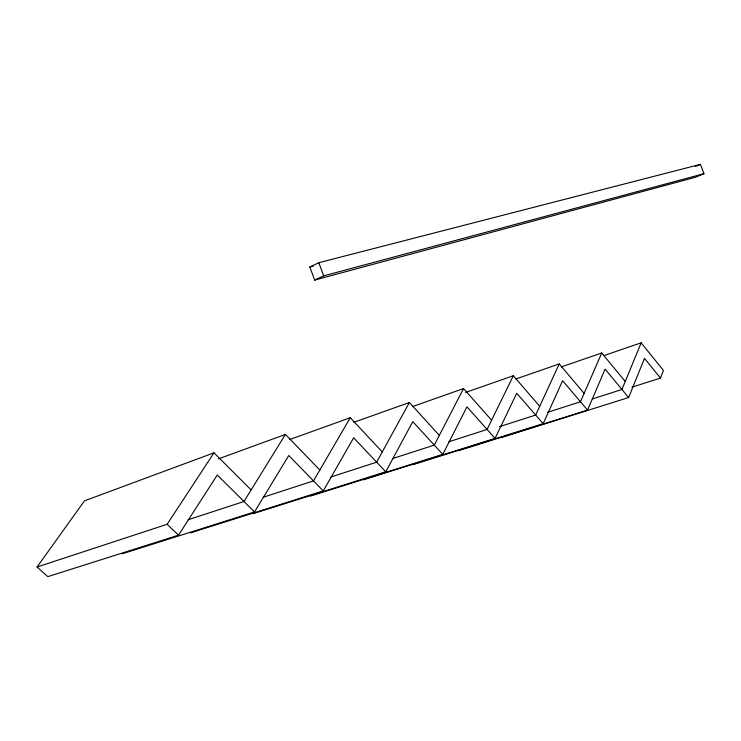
<?xml version="1.0" encoding="UTF-8"?>
<svg xmlns="http://www.w3.org/2000/svg" width="741" height="741" viewBox="0 0 741 741"><rect width="100%" height="100%" fill="white"/><g stroke="black" fill="none" stroke-linecap="round" stroke-linejoin="round"><path stroke-width="1.11" d="M631.934 387.191L660.463 378.067L663.436 370.426L641.16 342.824L604.082 355.541M500.786 437.718L628.637 397.546L644.494 358.357L660.463 378.067M641.16 342.824L621.958 389.479L592.235 399.001M458.271 450.76L587.539 410.106L605.101 369.12L628.637 397.546M625.247 381.495L601.738 352.975L580.481 401.77L547.655 412.302M412.617 464.764L543.153 423.685L562.641 380.717L587.539 410.106M584.121 393.415L559.251 363.914L535.669 415.053L499.527 426.668M363.46 479.835L495.062 438.385L516.746 393.249L543.153 423.685M539.707 406.29L513.337 375.733L487.096 429.447L448.787 441.793M310.386 496.109L442.775 454.372L466.969 406.846L495.062 438.385M491.607 420.23L463.551 388.553L434.291 445.1L392.461 458.614M252.913 513.735L385.737 471.813L412.802 421.638L442.775 454.372M439.32 435.384L409.384 402.502L376.65 462.18L330.671 477.084M190.456 532.89L323.252 490.922L353.642 437.792L385.737 471.813M382.282 451.908L350.243 417.729L313.499 480.9L263.175 497.267M122.348 553.777L254.515 511.938L288.768 455.511L323.252 490.922M319.825 470.016L285.405 434.43L243.984 501.5L188.047 519.774M251.134 489.921L213.992 452.816L84.483 500.842L37.05 567.013L47.794 576.646L178.516 535.178L217.289 475.027L254.515 511.938M37.05 567.013L167.114 524.285L213.992 452.816M309.821 266.992L318.834 262.703L700.44 164.354L703.95 173.7L695.808 177.155L314.666 280.079L309.821 266.992L313.174 266.121M314.666 280.079L323.706 275.865L703.95 173.7M695.364 166.54L700.44 164.354M218.53 458.846L285.405 434.43M289.685 439.552L350.243 417.729M353.855 422.287L409.384 402.502M412.598 406.54L463.551 388.553M465.552 392.452L513.337 375.733M515.829 379.003L559.251 363.914M561.289 366.934L601.738 352.975M167.114 524.285L178.516 535.178M318.834 262.703L323.706 275.865"/></g></svg>
